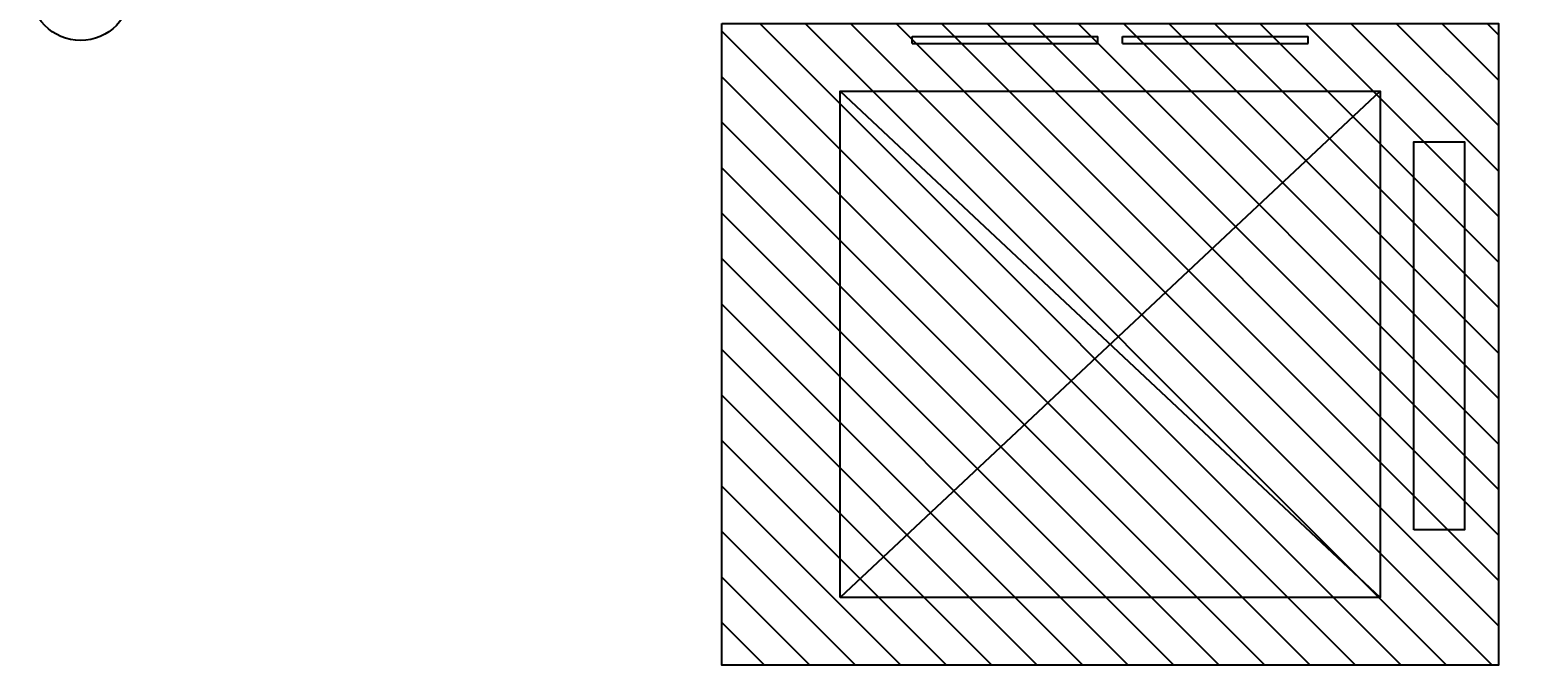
# Model space of a CAD drawing. Extents: x 3443499 to 7125205, y -1700016 to -264854.
# Drawn here: x 3443499 to 3447934, y -989136 to -987255 of the extents above; entities that cross this region are included whole.
import ezdxf
from ezdxf.enums import TextEntityAlignment as Align

# ---------------------------------------------------------------- set-up
doc = ezdxf.new("R2010")
doc.units = 0
doc.header["$LTSCALE"] = 1000
doc.header["$MEASUREMENT"] = 0
doc.layers.get('0').update_dxf_attribs({"linetype": 'CONTINUOUS'})
for name, color, linetype in [('A-填充', 251, 'CONTINUOUS'), ('A-墙体', 255, 'CONTINUOUS'), ('A-标注', 1, 'CONTINUOUS'), ('B-电梯', 54, 'CONTINUOUS')]:
    doc.layers.add(name, color=color, linetype=linetype)
doc.styles.add('微软雅黑', font='msyh.ttf')

# ---------------------------------------------------------------- blocks, each defined once
blk = doc.blocks.new('轴号&醒')
blk.add_circle((0, 0), 3)
at = {"style": '微软雅黑'}
blk.add_attdef('A', text='', height=2.5, dxfattribs=at).set_placement((0, 0), align=Align.MIDDLE_CENTER)

msp = doc.modelspace()

# ---------------------------------------------------------------- hatches: boundary and pattern name
at = {"layer": 'A-填充'}
h = msp.add_hatch(dxfattribs=at)
h.set_pattern_fill('ANSI31', color=251, scale=30, angle=90)
h.set_pattern_definition([(135, (3245808.34, -915891.6), (-67.35192, -67.35192), [])])
h.paths.add_polyline_path([(3447848.8, -987236.1), (3445548.6, -987236.1), (3445548.6, -989136.1), (3447848.8, -989136.1)])
h.paths.add_polyline_path([(3450498.8, -983136.1), (3448198.7, -983136.1), (3448198.7, -985536.1), (3450498.8, -985536.1)])
h.paths.add_polyline_path([(3450498.5, -981136.2), (3448198.4, -981136.2), (3448198.4, -982936.1), (3450498.5, -982936.1)])

# ---------------------------------------------------------------- linework, layer by layer
msp.add_lwpolyline([(3445548.6, -987236.1), (3447848.8, -987236.1), (3447848.8, -989136.1), (3445548.6, -989136.1)], close=True, dxfattribs=at)
at = {"layer": 'A-墙体', "color": 4}
for p, q in [((3446111.9, -987274.2), (3446661.9, -987274.2)), ((3446111.9, -987295.1), (3446111.9, -987274.2)), ((3446661.9, -987295.1), (3446661.9, -987274.2)), ((3446735.2, -987295.1), (3446735.2, -987274.2)), ((3446735.2, -987274.2), (3447285.2, -987274.2)), ((3447285.2, -987295.1), (3447285.2, -987274.2)), ((3446111.9, -987295.1), (3446661.9, -987295.1)), ((3446735.2, -987295.1), (3447285.2, -987295.1))]:
    msp.add_line(p, q, dxfattribs=at)
at = {"layer": 'B-电梯'}
for p, q in [((3447498.5, -987436.1), (3445898.5, -988936.1)), ((3445898.5, -987436.1), (3447498.5, -988936.1))]:
    msp.add_line(p, q, dxfattribs=at)
for points in [[(3445898.5, -988936.1), (3445898.5, -987436.1), (3447498.5, -987436.1), (3447498.5, -988936.1)], [(3447598.5, -988736.1), (3447598.5, -987586.1), (3447748.5, -987586.1), (3447748.5, -988736.1)]]:
    msp.add_lwpolyline(points, close=True, dxfattribs=at)

# ---------------------------------------------------------------- block references
at = {"layer": 'A-标注', "xscale": 50.000002052222, "yscale": 50.000002052222, "zscale": 50.000002052222}
msp.add_blockref('轴号&醒', (3443648.6, -987136.1), dxfattribs=at).add_auto_attribs({'A': 'F'})

doc.saveas('drawing.dxf')
